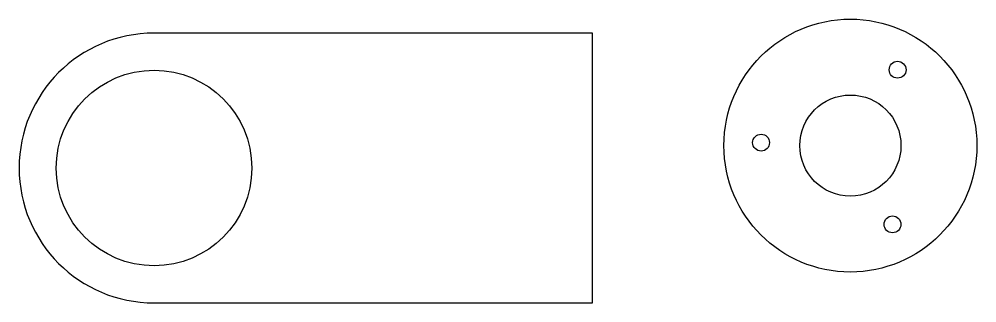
# Model space of a CAD drawing. Header units: millimetres. Extents: x -96 to 188, y -137 to -52.
import ezdxf

# ---------------------------------------------------------------- set-up
doc = ezdxf.new("R2010")
doc.units = ezdxf.units.MM
doc.layers.get('0').update_dxf_attribs({"linetype": 'CONTINUOUS'})

msp = doc.modelspace()

# ---------------------------------------------------------------- linework, layer by layer
msp.add_lwpolyline([(73.5, -56.65), (-56.5, -56.65, 1), (-56.5, -136.65), (73.5, -136.65)], format="xyb", close=True)
for centre, radius in [((150, -90), 37.5), ((164, -67.5), 2.5), ((-56.5, -96.65), 29), ((150, -90), 15), ((123.51, -89.13), 2.5), ((162.49, -113.37), 2.5)]:
    msp.add_circle(centre, radius)

doc.saveas('drawing.dxf')
